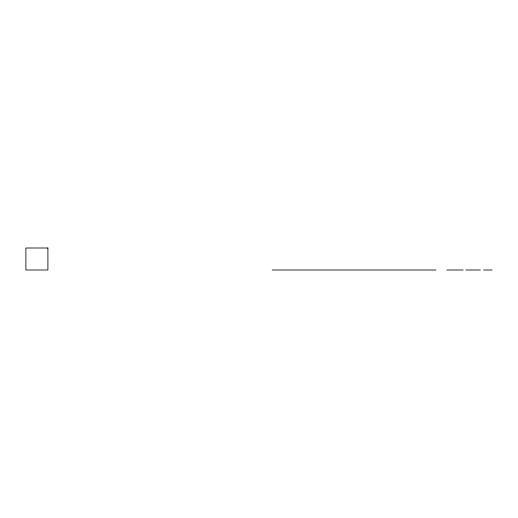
<?xml version="1.0" encoding="UTF-8"?>
<svg xmlns="http://www.w3.org/2000/svg" width="518" height="518" viewBox="0 0 518 518"><rect width="100%" height="100%" fill="white"/><g stroke="black" fill="none" stroke-linecap="round" stroke-linejoin="round"><path stroke-width="0.78" d="M272.183 270.001L435.994 270.001M446.872 270.001L463.209 270.001M465.909 270.001L480.341 270.001M483.585 270.001L492.1 270.001M47.902 247.999L25.9 247.999L25.9 270.001L47.902 270.001L47.902 247.999"/></g></svg>
